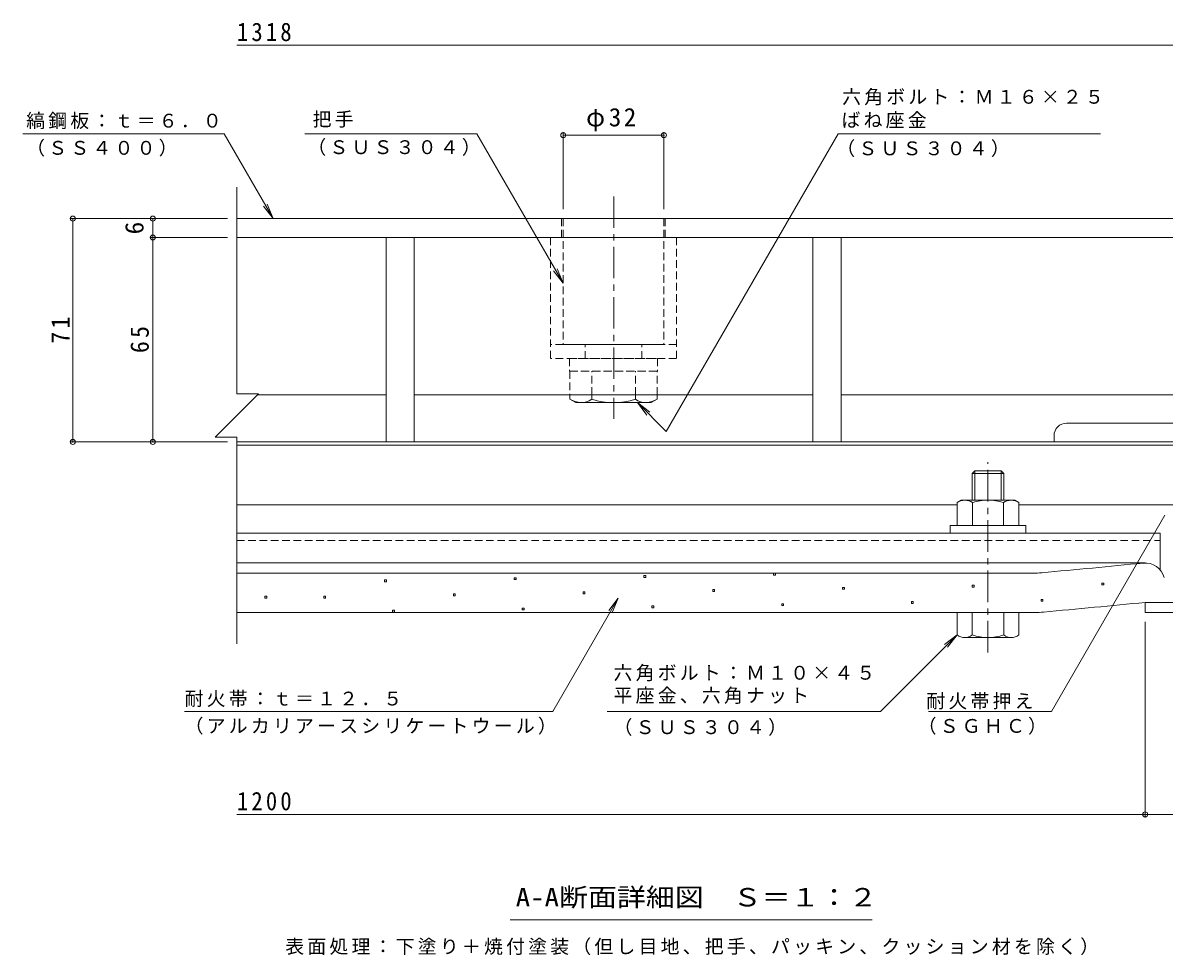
# Model space of a CAD drawing. Units: millimetres on the paper, enlarged 10 times, with parts at other scales. Extents: x -2423 to 2730, y -1962 to 1888.
# Drawn here: x -2423 to -609, y -1550 to -68 of the extents above; entities that cross this region are included whole.
import ezdxf
from ezdxf.enums import TextEntityAlignment as Align

# ---------------------------------------------------------------- set-up
doc = ezdxf.new("R2010")
doc.units = ezdxf.units.MM
doc.header["$LTSCALE"] = 10
doc.header["$PDMODE"] = 32
doc.header["$PDSIZE"] = 8
doc.linetypes.add('CHAIN1', pattern=[8, 5, -1, 1, -1])
doc.linetypes.add('DASHED1', pattern=[1.8, 1.2, -0.6])
for name, color, linetype, lineweight in [('D-2', 7, 'Continuous', 9), ('D-3', 5, 'Continuous', 5), ('D-4', 4, 'Continuous', 9), ('D-5', 5, 'Continuous', 9), ('D-6', 6, 'Continuous', 9), ('D-7', 134, 'Continuous', 5), ('D-8', 5, 'Continuous', 5), ('D-9', 134, 'Continuous', 5), ('D-B', 2, 'Continuous', 9), ('D-C', 5, 'DASHED1', 5), ('D-D', 4, 'Continuous', 9), ('D-E', 2, 'Continuous', 9), ('D-F', 7, 'Continuous', 9)]:
    doc.layers.add(name, color=color, linetype=linetype, lineweight=lineweight)
doc.styles.add('ＭＳ ゴシック', font='')
doc.styles.get('ＭＳ ゴシック').set_extended_font_data('MS Gothic')

msp = doc.modelspace()

# ---------------------------------------------------------------- linework, layer by layer
at = {"layer": 'D-2'}
for p, q in [((-343.66, -103.16), (-2082.24, -103.16)), ((-2422.53, -244.17), (-2102.72, -244.17)), ((-2024.51, -378.92), (-2102.72, -244.17)), ((-1700.82, -244.17), (-1974.08, -244.17)), ((-1563.66, -363.93), (-1563.66, -241.3)), ((-1563.66, -246.3), (-1403.66, -246.3)), ((-1403.66, -363.93), (-1403.66, -241.3)), ((-1400.03, -717.21), (-1126.93, -244.17)), ((-709.94, -244.17), (-1126.93, -244.17)), ((-2024.51, -378.92), (-2039.77, -359.12)), ((-2024.51, -378.92), (-2034.13, -355.85)), ((-1563.66, -481.74), (-1573.23, -458.65)), ((-1445.81, -671.43), (-1430.59, -691.26))]:
    msp.add_line(p, q, dxfattribs=at)
at = {"layer": 'D-2', "color": 3}
for p, q in [((-408.66, -378.92), (-2082.24, -378.92)), ((-2082.24, -408.92), (-408.66, -408.92))]:
    msp.add_line(p, q, dxfattribs=at)
at = {"layer": 'D-2', "color": 3, "linetype": 'DASHED1'}
for p, q in [((-1566.41, -378.92), (-1566.41, -408.92)), ((-1401.41, -378.92), (-1401.41, -408.92))]:
    msp.add_line(p, q, dxfattribs=at)
at = {"layer": 'D-2'}
for points in [[(-1700.82, -244.17), (-1563.66, -481.74), (-1578.88, -461.91)], [(-1400.03, -717.21), (-1445.81, -671.43), (-1425.98, -686.64)]]:
    msp.add_lwpolyline(points, dxfattribs=at)
for p in [(-1563.66, -246.3), (-1403.66, -246.3)]:
    msp.add_point(p, dxfattribs=at)
at = {"layer": 'D-3', "color": 6, "lineweight": 9}
for p, q in [((-2082.24, -738.92), (-388.66, -738.92)), ((-2082.24, -833.92), (-937.74, -833.92)), ((-839.59, -833.92), (-554.74, -833.92))]:
    msp.add_line(p, q, dxfattribs=at)
at = {"layer": 'D-3'}
for p, q in [((-909.6, -779.92), (-913.66, -783.98)), ((-909.6, -779.92), (-867.72, -779.92)), ((-909.6, -826.42), (-909.6, -779.92)), ((-867.72, -779.92), (-863.66, -783.98)), ((-867.72, -826.42), (-867.72, -779.92)), ((-913.66, -783.98), (-863.66, -783.98)), ((-913.66, -783.98), (-913.66, -826.42)), ((-863.66, -826.42), (-863.66, -783.98)), ((-937.66, -1004.92), (-839.66, -1004.92)), ((-937.66, -1040.45), (-937.66, -1004.92)), ((-913.66, -1040.45), (-913.66, -1004.92)), ((-863.66, -1040.45), (-863.66, -1004.92)), ((-839.66, -1040.45), (-839.66, -1004.92)), ((-851.66, -1044.92), (-925.66, -1044.92))]:
    msp.add_line(p, q, dxfattribs=at)
at = {"layer": 'D-3', "linetype": 'CHAIN1'}
msp.add_line((-888.66, -1068.41), (-888.66, -765.98), dxfattribs=at)
at = {"layer": 'D-3', "color": 134}
for p, q in [((-638.66, -1004.92), (-638.66, -988.92)), ((-638.66, -988.92), (-404.66, -988.92)), ((-638.66, -1004.92), (-404.66, -1004.92))]:
    msp.add_line(p, q, dxfattribs=at)
at = {"layer": 'D-3'}
for centre, radius, start, end in [((-925.66, -1026.6), 18.33, 229.1022, 310.89809), ((-888.66, -972.85), 72.08, 249.70546, 290.29454), ((-851.66, -1026.6), 18.33, 229.10191, 310.8978)]:
    msp.add_arc(centre, radius, start, end, dxfattribs=at)
at = {"layer": 'D-4'}
for p, q in [((-638.72, -926.28), (-2082.24, -926.28)), ((-2082.24, -942.42), (-817, -942.42)), ((-638.66, -988.92), (-583.14, -988.92)), ((-814.13, -1004.92), (-2082.24, -1004.92))]:
    msp.add_line(p, q, dxfattribs=at)
at = {"layer": 'D-4', "color": 2}
for points in [[(-1229.43, -945.69), (-1229.43, -942.69), (-1226.43, -942.69), (-1226.43, -945.69)], [(-1847.8, -956.09), (-1847.8, -953.09), (-1844.8, -953.09), (-1844.8, -956.09)], [(-1641.68, -952.62), (-1641.68, -949.62), (-1638.68, -949.62), (-1638.68, -952.62)], [(-1435.55, -949.16), (-1435.55, -946.16), (-1432.55, -946.16), (-1432.55, -949.16)], [(-707.64, -961.17), (-707.64, -958.17), (-704.64, -958.17), (-704.64, -961.17)], [(-2034.91, -981.97), (-2034.91, -978.97), (-2037.91, -978.97), (-2037.91, -981.97)], [(-1944.4, -981.97), (-1944.4, -978.97), (-1941.4, -978.97), (-1941.4, -981.97)], [(-1738.27, -978.51), (-1738.27, -975.5), (-1735.27, -975.5), (-1735.27, -978.51)], [(-1532.15, -975.04), (-1532.15, -972.04), (-1529.14, -972.04), (-1529.14, -975.04)], [(-1326.02, -971.57), (-1326.02, -968.57), (-1323.02, -968.57), (-1323.02, -971.57)], [(-1119.89, -968.1), (-1119.89, -965.1), (-1116.89, -965.1), (-1116.89, -968.1)], [(-913.77, -964.64), (-913.77, -961.63), (-910.77, -961.63), (-910.77, -964.64)], [(-1422.61, -997.45), (-1422.61, -994.45), (-1419.61, -994.45), (-1419.61, -997.45)], [(-1216.49, -993.98), (-1216.49, -990.98), (-1213.49, -990.98), (-1213.49, -993.98)], [(-1010.36, -990.52), (-1010.36, -987.52), (-1007.36, -987.52), (-1007.36, -990.52)], [(-804.23, -987.05), (-804.23, -984.05), (-801.23, -984.05), (-801.23, -987.05)], [(-1834.86, -1004.39), (-1834.86, -1001.39), (-1831.86, -1001.39), (-1831.86, -1004.39)], [(-1628.74, -1000.92), (-1628.74, -997.92), (-1625.74, -997.92), (-1625.74, -1000.92)]]:
    msp.add_lwpolyline(points, close=True, dxfattribs=at)
at = {"layer": 'D-4'}
for centre, radius, start, end in [((-817, -792.42), 150, 270, 275.2529), ((-3138.66, 24460.04), 25508.96, 275.2529, 275.61726), ((-638.72, -957.53), 31.25, 15.57156, 95.61726), ((-3138.66, 24460.04), 25571.46, 275.24643, 275.6105), ((-814.13, -854.92), 150, 270, 275.24643)]:
    msp.add_arc(centre, radius, start, end, dxfattribs=at)
at = {"layer": 'D-5', "color": 7}
for p, q in [((-787.79, -1162.31), (-607.56, -850.14)), ((-1580.19, -1162.31), (-1476.11, -982.02)), ((-1476.11, -982.02), (-1491.33, -1001.86)), ((-1476.11, -982.02), (-1485.67, -1005.12)), ((-1059.52, -1162.31), (-937.66, -1040.45)), ((-937.66, -1040.45), (-957.5, -1055.67)), ((-937.66, -1040.45), (-952.88, -1060.28)), ((-1493.87, -1162.31), (-1059.52, -1162.31)), ((-982.94, -1162.31), (-787.79, -1162.31)), ((-1072.95, -1493.49), (-1647.95, -1493.49))]:
    msp.add_line(p, q, dxfattribs=at)
at = {"layer": 'D-6'}
msp.add_line((-388.66, -733.92), (-2082.24, -733.92), dxfattribs=at)
at = {"layer": 'D-7', "color": 5, "linetype": 'DASHED1'}
for p, q in [((-1583.91, -408.92), (-1583.91, -601.42)), ((-1383.91, -408.92), (-1383.91, -601.42)), ((-1383.91, -578.92), (-1583.91, -578.92)), ((-1528.91, -601.42), (-1528.91, -578.92)), ((-1438.91, -601.42), (-1438.91, -578.92)), ((-1383.91, -601.42), (-1583.91, -601.42))]:
    msp.add_line(p, q, dxfattribs=at)
at = {"layer": 'D-7'}
for p, q in [((-948.66, -866.42), (-948.66, -878.92)), ((-828.66, -866.42), (-948.66, -866.42))]:
    msp.add_line(p, q, dxfattribs=at)
msp.add_lwpolyline([(-828.66, -866.42), (-828.66, -878.92), (-948.66, -878.92)], dxfattribs=at)
at = {"layer": 'D-8'}
for p, q in [((-2082.24, -408.92), (-458.66, -408.92)), ((-458.66, -733.92), (-2082.24, -733.92))]:
    msp.add_line(p, q, dxfattribs=at)
at = {"layer": 'D-9'}
for p, q in [((-763.66, -703.92), (-531.16, -703.92)), ((-783.66, -723.92), (-783.66, -733.92))]:
    msp.add_line(p, q, dxfattribs=at)
msp.add_lwpolyline([(-783.66, -733.92), (-458.66, -733.92), (-458.66, -408.92)], dxfattribs=at)
msp.add_arc((-763.66, -723.92), 20, 90, 180, dxfattribs=at)
at = {"layer": 'D-B'}
for p, q in [((-931.16, -826.42), (-846.16, -826.42)), ((-913.2, -830.22), (-913.2, -866.42)), ((-864.12, -830.22), (-864.12, -866.42)), ((-839.59, -830.22), (-846.16, -826.42)), ((-839.59, -830.22), (-839.59, -866.42))]:
    msp.add_line(p, q, dxfattribs=at)
at = {"layer": 'D-B', "color": 7}
for p in [(-2082.24, -878.92), (-614.72, -937.51)]:
    msp.add_line(p, (-614.72, -878.92), dxfattribs=at)
at = {"layer": 'D-B', "color": 7, "linetype": 'DASHED1'}
msp.add_line((-2082.24, -890.42), (-614.72, -890.42), dxfattribs=at)
at = {"layer": 'D-B'}
msp.add_lwpolyline([(-931.16, -826.42), (-937.74, -830.22), (-937.74, -866.42), (-839.59, -866.42)], dxfattribs=at)
for centre, radius, start, end in [((-923.25, -855.31), 28.97, 94.3844, 120.00002), ((-926.23, -850.62), 24.21, 57.42751, 88.18785), ((-888.66, -907.63), 81.2, 72.4119, 107.58812), ((-851.09, -850.62), 24.21, 91.81216, 122.57251), ((-854.07, -855.31), 28.97, 60, 85.61562)]:
    msp.add_arc(centre, radius, start, end, dxfattribs=at)
at = {"layer": 'D-C', "color": 2, "linetype": 'CHAIN1', "lineweight": 9}
msp.add_line((-1483.41, -343.75), (-1483.41, -697.06), dxfattribs=at)
at = {"layer": 'D-C', "color": 2, "lineweight": 9}
for p, q in [((-1563.66, -378.92), (-1563.66, -578.92)), ((-1403.66, -378.92), (-1563.66, -378.92)), ((-1403.66, -378.92), (-1403.66, -578.92)), ((-1563.66, -578.92), (-1403.66, -578.92))]:
    msp.add_line(p, q, dxfattribs=at)
at = {"layer": 'D-C', "color": 134}
for p, q in [((-1553.66, -601.42), (-1413.66, -601.42)), ((-1413.66, -601.42), (-1413.66, -621.42))]:
    msp.add_line(p, q, dxfattribs=at)
at = {"layer": 'D-C'}
for p, q in [((-1414.38, -621.42), (-1552.94, -621.42)), ((-1552.94, -621.42), (-1552.94, -658.92)), ((-1518.3, -658.92), (-1518.3, -621.42)), ((-1449.02, -658.92), (-1449.02, -621.42)), ((-1414.38, -658.92), (-1414.38, -621.42))]:
    msp.add_line(p, q, dxfattribs=at)
at = {"layer": 'D-C', "linetype": 'Continuous'}
for p, q in [((-1552.94, -658.92), (-1552.94, -666.06)), ((-1543.66, -671.42), (-1552.94, -666.06)), ((-1518.3, -666.06), (-1518.3, -658.92)), ((-1449.02, -666.06), (-1449.02, -658.92)), ((-1423.66, -671.42), (-1414.38, -666.06)), ((-1414.38, -666.06), (-1414.38, -658.92)), ((-1543.66, -671.42), (-1423.66, -671.42))]:
    msp.add_line(p, q, dxfattribs=at)
at = {"layer": 'D-C', "color": 134}
msp.add_lwpolyline([(-1553.66, -601.42), (-1553.66, -621.42), (-1413.66, -621.42)], dxfattribs=at)
at = {"layer": 'D-C', "linetype": 'Continuous'}
for centre, radius, start, end in [((-1532.5, -630.65), 40.89, 240, 265.61574), ((-1536.7, -637.26), 34.18, 271.81354, 302.57069), ((-1483.66, -556.78), 114.64, 252.41203, 287.58795), ((-1430.62, -637.26), 34.18, 237.42929, 268.18645), ((-1434.83, -630.65), 40.89, 274.38425, 299.99998)]:
    msp.add_arc(centre, radius, start, end, dxfattribs=at)
at = {"layer": 'D-D'}
for p, q in [((-2082.24, -408.92), (-1845.33, -408.92)), ((-1845.33, -408.92), (-1845.33, -658.92)), ((-1800.33, -658.92), (-1800.33, -408.92)), ((-1800.33, -408.92), (-1166.99, -408.92)), ((-1166.99, -408.92), (-1166.99, -658.92)), ((-1845.33, -658.92), (-2049.24, -658.92)), ((-1166.99, -658.92), (-1800.33, -658.92)), ((-488.66, -658.92), (-1121.99, -658.92))]:
    msp.add_line(p, q, dxfattribs=at)
msp.add_lwpolyline([(-1121.99, -658.92), (-1121.99, -408.92), (-488.66, -408.92)], dxfattribs=at)
at = {"layer": 'D-E'}
for points in [[(-1845.33, -408.92), (-1845.33, -733.92), (-1800.33, -733.92), (-1800.33, -408.92)], [(-1166.99, -408.92), (-1166.99, -733.92), (-1121.99, -733.92), (-1121.99, -408.92)]]:
    msp.add_lwpolyline(points, close=True, dxfattribs=at)
at = {"layer": 'D-F'}
for p, q in [((-2082.24, -328.92), (-2082.24, -657.52)), ((-2097.24, -378.92), (-2346.13, -378.92)), ((-2343.13, -733.92), (-2343.13, -378.92)), ((-2215.89, -408.92), (-2215.89, -378.92)), ((-2097.24, -408.92), (-2220.89, -408.92)), ((-2215.89, -733.92), (-2215.89, -408.92)), ((-2346.13, -733.92), (-2097.24, -733.92)), ((-2082.24, -726.33), (-2116.65, -726.33)), ((-2082.24, -726.33), (-2082.24, -1054.92)), ((-638.67, -1019.92), (-638.67, -1330.82)), ((-2165.43, -1162.31), (-1580.19, -1162.31)), ((-638.67, -1325.82), (-2082.24, -1325.82)), ((-638.67, -1325.82), (-372.66, -1325.82))]:
    msp.add_line(p, q, dxfattribs=at)
msp.add_lwpolyline([(-2082.24, -657.52), (-2047.83, -657.52), (-2116.65, -726.33)], dxfattribs=at)
for p in [(-2343.13, -378.92), (-2215.89, -378.92), (-2215.89, -408.92), (-2343.13, -733.92), (-2215.89, -733.92), (-638.67, -1325.82)]:
    msp.add_point(p, dxfattribs=at)

# ---------------------------------------------------------------- texts
at = {"layer": 'D-2', "color": 2, "char_height": 29.33, "attachment_point": 7, "style": 'ＭＳ ゴシック'}
for s, insert in [('\\T1.28;\\W0.9;1318', (-2082.24, -97.16)), ('\\T1.19;φ32', (-1527.41, -240.3))]:
    msp.add_mtext(s, dxfattribs=dict(at, insert=insert))
at = {"layer": 'D-2', "char_height": 21.99, "attachment_point": 7, "style": 'ＭＳ ゴシック'}
for s, insert in [('\\T1.17;六角ボルト：Ｍ１６×２５', (-1120.4, -198.82)), ('\\T1.17;縞鋼板：ｔ＝６．０', (-2417.2, -236.63)), ('\\T1.17;把手', (-1961.98, -234.34)), ('\\T1.17;ばね座金', (-1121.44, -235.54)), ('\\T1.17;（ＳＳ４００）', (-2417.2, -280.29)), ('\\T1.17;（ＳＵＳ３０４）', (-1970.39, -279.24)), ('\\T1.17;（ＳＵＳ３０４）', (-1129.71, -281.1))]:
    msp.add_mtext(s, dxfattribs=dict(at, insert=insert))
at = {"layer": 'D-5', "color": 2, "style": 'ＭＳ ゴシック', "width": 1.15}
msp.add_text('A-A断面詳細図\u3000Ｓ＝１：２', height=29.33, dxfattribs=at).set_placement((-1639.2, -1480.99), align=Align.BOTTOM_LEFT)
at = {"layer": 'D-5', "color": 7, "char_height": 21.99, "attachment_point": 7, "style": 'ＭＳ ゴシック'}
for s, insert in [('\\T1.17;六角ボルト：Ｍ１０×４５', (-1483.72, -1114.32)), ('\\T1.17;平座金、六角ナット', (-1483.72, -1150.29)), ('\\T1.17;耐火帯：ｔ＝１２．５', (-2165.43, -1155.19)), ('\\T1.17;耐火帯押え', (-986.57, -1159)), ('\\T1.17;（アルカリアースシリケートウール）', (-2165.43, -1198.99)), ('\\T1.17;（ＳＵＳ３０４）', (-1483.72, -1201.11)), ('\\T1.17;（ＳＧＨＣ）', (-1000.41, -1199.14)), ('\\T1.17;表面処理：下塗り＋焼付塗装（但し目地、把手、パッキン、クッション材を除く）', (-2005.45, -1549.62))]:
    msp.add_mtext(s, dxfattribs=dict(at, insert=insert))
at = {"layer": 'D-F', "color": 2, "style": 'ＭＳ ゴシック'}
msp.add_text('6', height=29.33, rotation=90, dxfattribs=at).set_placement((-2221.89, -403.92), align=Align.BOTTOM_LEFT)
at = {"layer": 'D-F', "color": 2, "char_height": 29.33, "attachment_point": 7, "rotation": 90, "style": 'ＭＳ ゴシック'}
for s, insert in [('\\T1.27;\\W0.95;71', (-2348.13, -577.67)), ('\\T1.27;\\W0.95;65', (-2221.89, -592.67))]:
    msp.add_mtext(s, dxfattribs=dict(at, insert=insert))
at = {"layer": 'D-F', "color": 2, "insert": (-2082.24, -1319.82), "char_height": 29.33, "attachment_point": 7, "style": 'ＭＳ ゴシック'}
msp.add_mtext('\\T1.28;\\W0.9;1200', dxfattribs=at)

doc.saveas('drawing.dxf')
